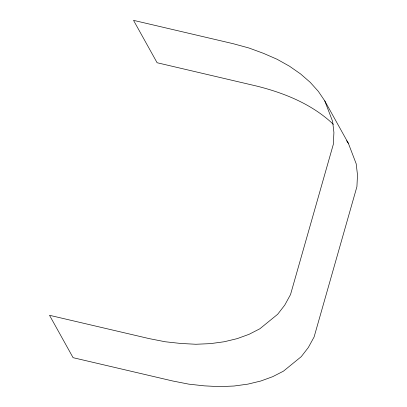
<?xml version="1.0" encoding="UTF-8"?>
<svg xmlns="http://www.w3.org/2000/svg" width="407" height="407" viewBox="0 0 407 407"><rect width="100%" height="100%" fill="white"/><g stroke="black" fill="none" stroke-linecap="round" stroke-linejoin="round"><path stroke-width="0.61" d="M333.343 124.328C312.306 104.278 284.59 93.055 256.776 86.096L157.107 62.739L133.527 20.35L233.196 43.702L248.916 47.99L263.441 53.327L277.091 59.269L289.494 66.214L300.58 73.937L310.22 82.336L318.31 91.341L324.766 100.88L348.346 143.269L356.191 163.792L357.488 174.883L356.919 186.676L314.107 336.955L308.313 347.527L301.251 356.659L283.425 371.174L272.685 376.684L260.801 381.013L247.873 384.132L234.05 386.019L219.49 386.65L204.37 385.856L188.812 384.152L172.766 381.003L73.087 357.682L49.512 315.293L149.191 338.614L165.232 341.763L180.789 343.467L195.909 344.261L210.47 343.63L224.293 341.743L237.22 338.624L249.104 334.295L259.844 328.785L277.671 314.27L284.732 305.138L290.527 294.566L333.338 144.282L333.913 132.494L332.611 121.403L324.766 100.88M346.647 140.761L348.346 143.269"/></g></svg>
